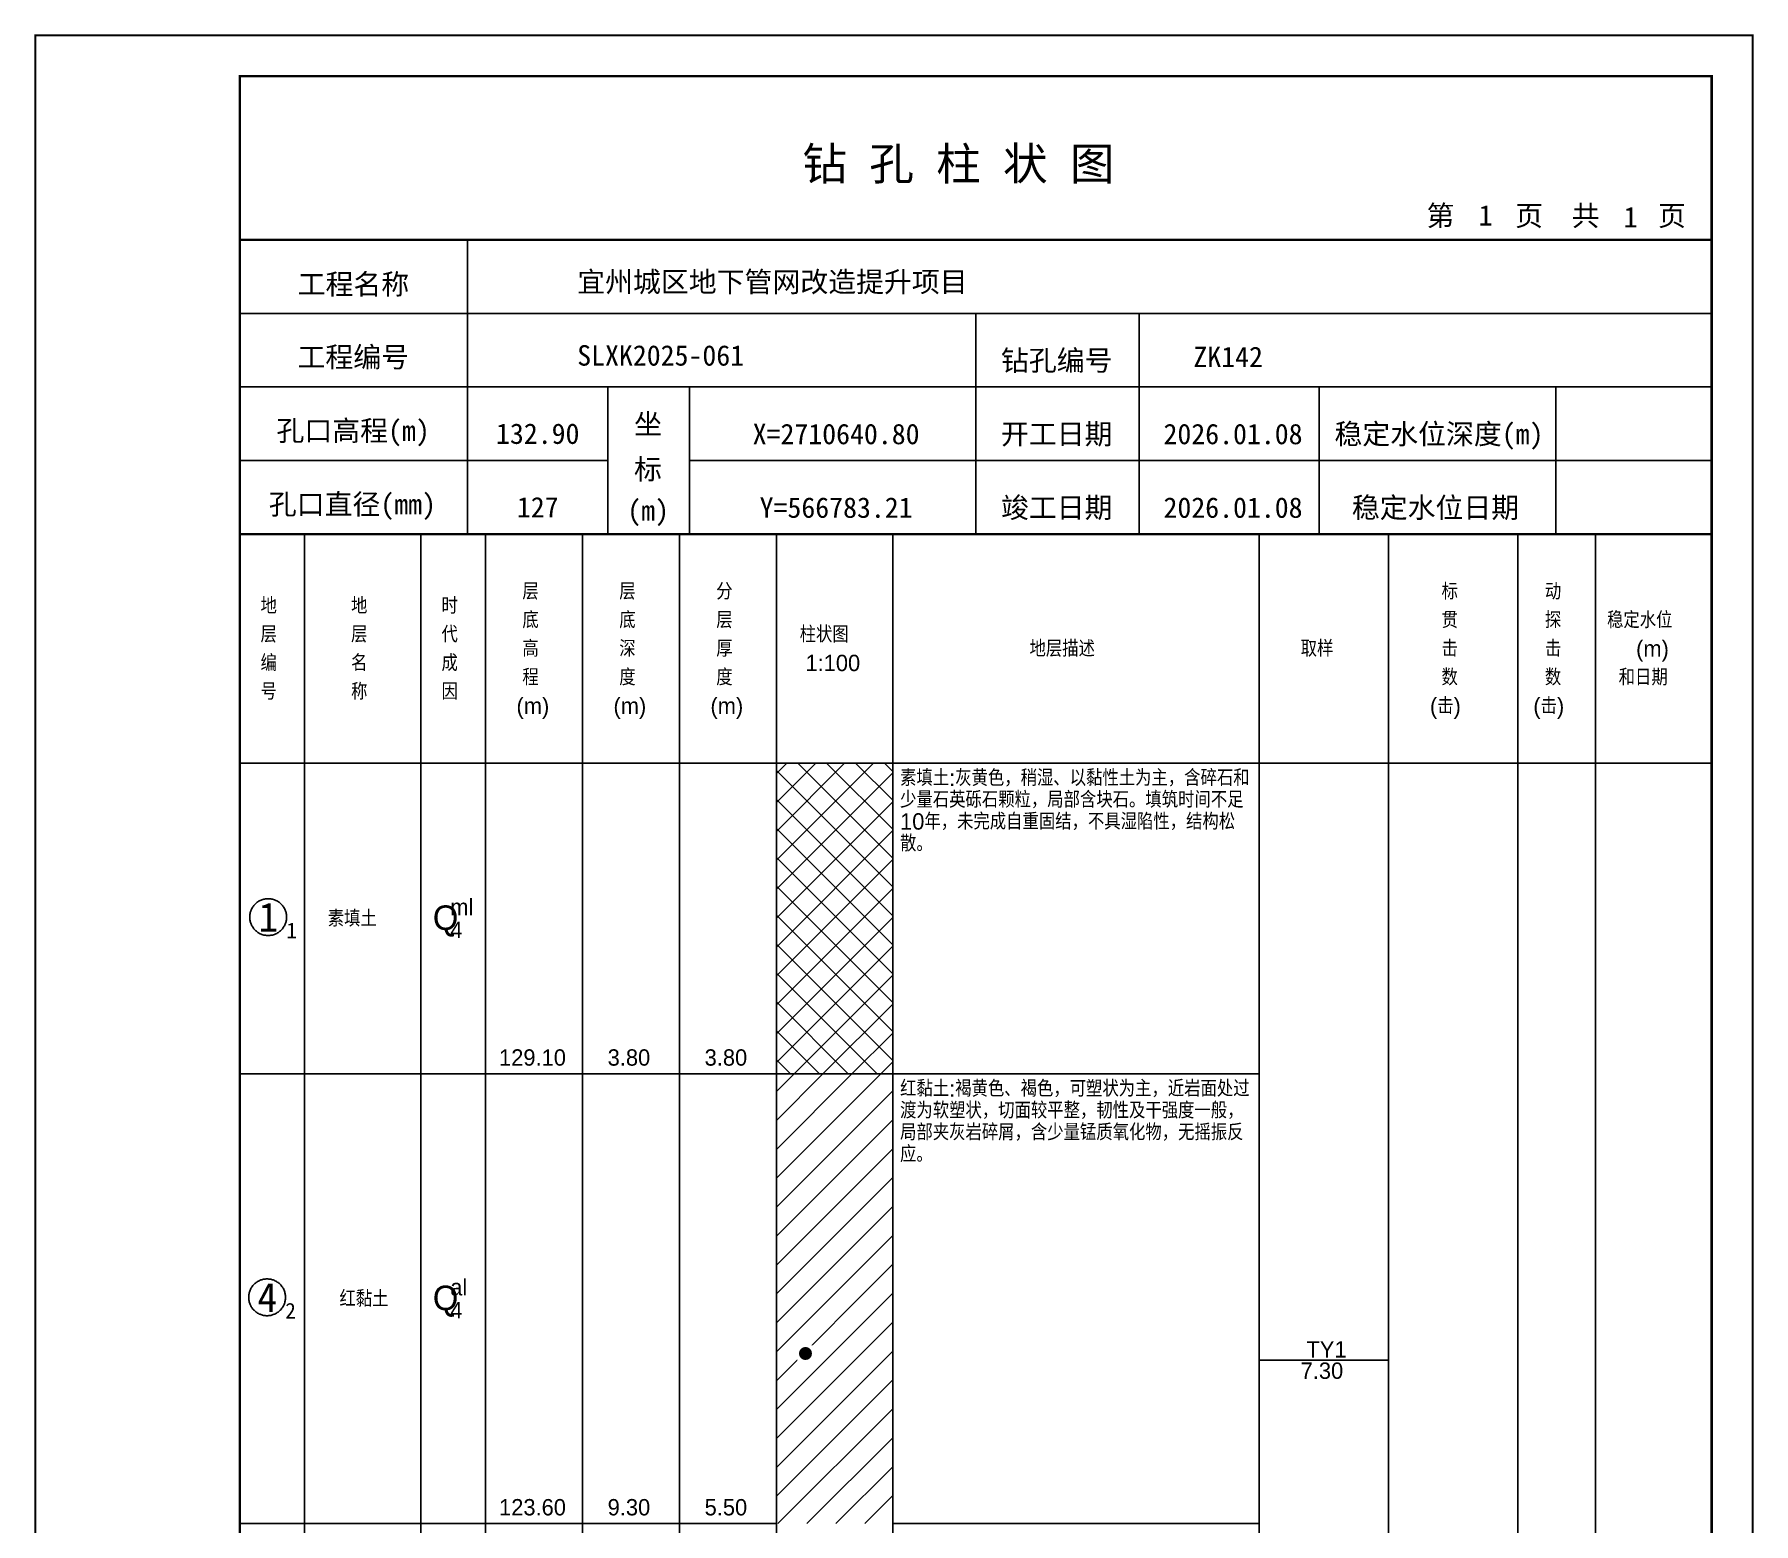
# Model space of a CAD drawing. Header units: millimetres. Extents: x 12489 to 89920, y 4630 to 4927.
# Drawn here: x 65949.3 to 66159.6, y 4744.7 to 4926.8 of the extents above; entities that cross this region are included whole.
import ezdxf
from ezdxf.enums import TextEntityAlignment as Align

# ---------------------------------------------------------------- set-up
doc = ezdxf.new("R2010")
doc.units = ezdxf.units.MM
doc.layers.add('GICAD_QUYANG', color=7, linetype='Continuous')
doc.layers.add('ZZT_TC', color=7, linetype='Continuous')
doc.styles.add('成果图图块', font='', dxfattribs={"height": 2.5})
doc.styles.add('成果图模板', font='')
doc.styles.add('成果图模板标题', font='simhei.ttf')
doc.styles.add('成果图表体', font='Comfont.shx', dxfattribs={"height": 2, "bigfont": 'Hztxt12a.shx'})
doc.styles.get('成果图图块').set_extended_font_data('FangSong_GB2312')
doc.styles.get('成果图模板').set_extended_font_data('FangSong_GB2312')

# ---------------------------------------------------------------- blocks, each defined once
blk = doc.blocks.new('DCBH-1-1-1506', base_point=(0.3, -0.11))
at = {"layer": 'ZZT_TC', "color": 7}
blk.add_polyline3d([(-0.19, 2.31, 0), (-0.3, 2.31, 0), (-0.41, 2.3, 0), (-0.52, 2.29, 0), (-0.63, 2.27, 0), (-0.73, 2.24, 0), (-0.84, 2.21, 0), (-0.95, 2.18, 0), (-1.05, 2.14, 0), (-1.15, 2.09, 0), (-1.25, 2.04, 0), (-1.35, 1.99, 0), (-1.44, 1.93, 0), (-1.53, 1.87, 0), (-1.62, 1.8, 0), (-1.7, 1.73, 0), (-1.78, 1.65, 0), (-1.86, 1.57, 0), (-1.93, 1.49, 0), (-2, 1.4, 0), (-2.06, 1.31, 0), (-2.12, 1.22, 0), (-2.17, 1.12, 0), (-2.22, 1.02, 0), (-2.27, 0.92, 0), (-2.31, 0.82, 0), (-2.34, 0.71, 0), (-2.37, 0.61, 0), (-2.4, 0.5, 0), (-2.41, 0.39, 0), (-2.43, 0.28, 0), (-2.44, 0.17, 0), (-2.44, 0.06, 0), (-2.44, -0.05, 0), (-2.43, -0.16, 0), (-2.41, -0.27, 0), (-2.4, -0.38, 0), (-2.37, -0.49, 0), (-2.34, -0.6, 0), (-2.31, -0.7, 0), (-2.27, -0.8, 0), (-2.22, -0.9, 0), (-2.17, -1, 0), (-2.12, -1.1, 0), (-2.06, -1.19, 0), (-2, -1.28, 0), (-1.93, -1.37, 0), (-1.86, -1.45, 0), (-1.78, -1.53, 0), (-1.7, -1.61, 0), (-1.62, -1.68, 0), (-1.53, -1.75, 0), (-1.44, -1.81, 0), (-1.35, -1.87, 0), (-1.25, -1.93, 0), (-1.15, -1.98, 0), (-1.05, -2.02, 0), (-0.95, -2.06, 0), (-0.84, -2.1, 0), (-0.73, -2.13, 0), (-0.63, -2.15, 0), (-0.52, -2.17, 0), (-0.41, -2.18, 0), (-0.3, -2.19, 0), (-0.19, -2.19, 0), (-0.08, -2.19, 0), (0.03, -2.18, 0), (0.14, -2.17, 0), (0.25, -2.15, 0), (0.36, -2.13, 0), (0.47, -2.1, 0), (0.57, -2.06, 0), (0.67, -2.02, 0), (0.77, -1.98, 0), (0.87, -1.93, 0), (0.97, -1.87, 0), (1.06, -1.81, 0), (1.15, -1.75, 0), (1.24, -1.68, 0), (1.32, -1.61, 0), (1.4, -1.53, 0), (1.48, -1.45, 0), (1.55, -1.37, 0), (1.62, -1.28, 0), (1.68, -1.19, 0), (1.74, -1.1, 0), (1.8, -1, 0), (1.85, -0.9, 0), (1.89, -0.8, 0), (1.93, -0.7, 0), (1.97, -0.6, 0), (2, -0.49, 0), (2.02, -0.38, 0), (2.04, -0.27, 0), (2.05, -0.16, 0), (2.06, -0.05, 0), (2.06, 0.06, 0), (2.06, 0.17, 0), (2.05, 0.28, 0), (2.04, 0.39, 0), (2.02, 0.5, 0), (2, 0.61, 0), (1.97, 0.71, 0), (1.93, 0.82, 0), (1.89, 0.92, 0), (1.85, 1.02, 0), (1.8, 1.12, 0), (1.74, 1.22, 0), (1.68, 1.31, 0), (1.62, 1.4, 0), (1.55, 1.49, 0), (1.48, 1.57, 0), (1.4, 1.65, 0), (1.32, 1.73, 0), (1.24, 1.8, 0), (1.15, 1.87, 0), (1.06, 1.93, 0), (0.97, 1.99, 0), (0.87, 2.04, 0), (0.77, 2.09, 0), (0.67, 2.14, 0), (0.57, 2.18, 0), (0.47, 2.21, 0), (0.36, 2.24, 0), (0.25, 2.27, 0), (0.14, 2.29, 0), (0.03, 2.3, 0), (-0.08, 2.31, 0), (-0.19, 2.31, 0)], dxfattribs=at)
at = {"style": '成果图图块'}
blk.add_text('1', height=3.57, dxfattribs=at).set_placement((-0.16, -1.74), align=Align.CENTER)
blk.add_text('1', height=1.91, dxfattribs=at).set_placement((2.03, -2.53))
blk = doc.blocks.new('DCBH-1-1-1507', base_point=(0.43, -0.11))
at = {"layer": 'ZZT_TC', "color": 7}
blk.add_polyline3d([(-0.19, 2.31, 0), (-0.3, 2.31, 0), (-0.41, 2.3, 0), (-0.52, 2.29, 0), (-0.63, 2.27, 0), (-0.73, 2.24, 0), (-0.84, 2.21, 0), (-0.95, 2.18, 0), (-1.05, 2.14, 0), (-1.15, 2.09, 0), (-1.25, 2.04, 0), (-1.35, 1.99, 0), (-1.44, 1.93, 0), (-1.53, 1.87, 0), (-1.62, 1.8, 0), (-1.7, 1.73, 0), (-1.78, 1.65, 0), (-1.86, 1.57, 0), (-1.93, 1.49, 0), (-2, 1.4, 0), (-2.06, 1.31, 0), (-2.12, 1.22, 0), (-2.17, 1.12, 0), (-2.22, 1.02, 0), (-2.27, 0.92, 0), (-2.31, 0.82, 0), (-2.34, 0.71, 0), (-2.37, 0.61, 0), (-2.4, 0.5, 0), (-2.41, 0.39, 0), (-2.43, 0.28, 0), (-2.44, 0.17, 0), (-2.44, 0.06, 0), (-2.44, -0.05, 0), (-2.43, -0.16, 0), (-2.41, -0.27, 0), (-2.4, -0.38, 0), (-2.37, -0.49, 0), (-2.34, -0.6, 0), (-2.31, -0.7, 0), (-2.27, -0.8, 0), (-2.22, -0.9, 0), (-2.17, -1, 0), (-2.12, -1.1, 0), (-2.06, -1.19, 0), (-2, -1.28, 0), (-1.93, -1.37, 0), (-1.86, -1.45, 0), (-1.78, -1.53, 0), (-1.7, -1.61, 0), (-1.62, -1.68, 0), (-1.53, -1.75, 0), (-1.44, -1.81, 0), (-1.35, -1.87, 0), (-1.25, -1.93, 0), (-1.15, -1.98, 0), (-1.05, -2.02, 0), (-0.95, -2.06, 0), (-0.84, -2.1, 0), (-0.73, -2.13, 0), (-0.63, -2.15, 0), (-0.52, -2.17, 0), (-0.41, -2.18, 0), (-0.3, -2.19, 0), (-0.19, -2.19, 0), (-0.08, -2.19, 0), (0.03, -2.18, 0), (0.14, -2.17, 0), (0.25, -2.15, 0), (0.36, -2.13, 0), (0.47, -2.1, 0), (0.57, -2.06, 0), (0.67, -2.02, 0), (0.77, -1.98, 0), (0.87, -1.93, 0), (0.97, -1.87, 0), (1.06, -1.81, 0), (1.15, -1.75, 0), (1.24, -1.68, 0), (1.32, -1.61, 0), (1.4, -1.53, 0), (1.48, -1.45, 0), (1.55, -1.37, 0), (1.62, -1.28, 0), (1.68, -1.19, 0), (1.74, -1.1, 0), (1.8, -1, 0), (1.85, -0.9, 0), (1.89, -0.8, 0), (1.93, -0.7, 0), (1.97, -0.6, 0), (2, -0.49, 0), (2.02, -0.38, 0), (2.04, -0.27, 0), (2.05, -0.16, 0), (2.06, -0.05, 0), (2.06, 0.06, 0), (2.06, 0.17, 0), (2.05, 0.28, 0), (2.04, 0.39, 0), (2.02, 0.5, 0), (2, 0.61, 0), (1.97, 0.71, 0), (1.93, 0.82, 0), (1.89, 0.92, 0), (1.85, 1.02, 0), (1.8, 1.12, 0), (1.74, 1.22, 0), (1.68, 1.31, 0), (1.62, 1.4, 0), (1.55, 1.49, 0), (1.48, 1.57, 0), (1.4, 1.65, 0), (1.32, 1.73, 0), (1.24, 1.8, 0), (1.15, 1.87, 0), (1.06, 1.93, 0), (0.97, 1.99, 0), (0.87, 2.04, 0), (0.77, 2.09, 0), (0.67, 2.14, 0), (0.57, 2.18, 0), (0.47, 2.21, 0), (0.36, 2.24, 0), (0.25, 2.27, 0), (0.14, 2.29, 0), (0.03, 2.3, 0), (-0.08, 2.31, 0), (-0.19, 2.31, 0)], dxfattribs=at)
at = {"style": '成果图图块'}
blk.add_text('4', height=3.57, dxfattribs=at).set_placement((-0.16, -1.74), align=Align.CENTER)
blk.add_text('2', height=1.91, dxfattribs=at).set_placement((2.03, -2.53))
blk = doc.blocks.new('gkqy1.dwg', base_point=(0.8, 0))
blk.add_wipeout([(-0.2, -0.2), (1.8, -0.2), (1.8, 1.8), (-0.2, 1.8)])
at = {"layer": 'GICAD_QUYANG'}
h = blk.add_hatch(color=7, dxfattribs=at)
edge = h.paths.add_edge_path()
edge.add_arc((0.8, 0.8), 0.8, 0, 360)
blk = doc.blocks.new('钻孔柱状图路桥昇龙制图梁世成校核莫家里.dwg244', base_point=(25, 236))
for p, q in [((52.82, 236), (52.82, 272)), ((25, 263), (205, 263)), ((115, 236), (115, 263)), ((135, 236), (135, 263)), ((25, 254), (205, 254)), ((70, 236), (70, 254)), ((80, 236), (80, 254)), ((157, 236), (157, 254)), ((185.95, 236), (185.95, 254)), ((25, 245), (70, 245)), ((80, 245), (205, 245))]:
    blk.add_line(p, q)
for points, const_width in [([(0, 0), (210, 0), (210, 297), (0, 297)], 0.25), ([(25, 5), (205, 5), (205, 292), (25, 292)], 0.3)]:
    blk.add_lwpolyline(points, close=True, dxfattribs=dict(const_width=const_width))
at = {"const_width": 0.3}
for points in [[(25, 272), (205, 272)], [(25, 236), (205, 236)]]:
    blk.add_lwpolyline(points, dxfattribs=at)
for s, height, style, p in [('钻 孔 柱 状 图', 4, '成果图模板标题', (93.8, 279.31)), ('第', 2.5, '成果图模板', (170.12, 273.7)), ('页', 2.5, '成果图模板', (180.96, 273.7)), ('共', 2.5, '成果图模板', (187.88, 273.7)), ('页', 2.5, '成果图模板', (198.44, 273.7)), ('工程名称', 2.5, '成果图模板', (32.07, 265.32)), ('宜州城区地下管网改造提升项目', 2.5, '成果图模板', (66.26, 265.61)), ('工程编号', 2.5, '成果图模板', (32.05, 256.41)), ('SLXK2025-061', 2.5, '成果图模板', (66.26, 256.61)), ('钻孔编号', 2.5, '成果图模板', (118.08, 256)), ('ZK142', 2.5, '成果图模板', (141.61, 256.43)), ('孔口高程(m)', 2.5, '成果图模板', (29.48, 247.41)), ('坐', 2.5, '成果图模板', (73.21, 248.24)), ('开工日期', 2.5, '成果图模板', (118.08, 247)), ('稳定水位深度(m)', 2.5, '成果图模板', (158.86, 247)), ('标', 2.5, '成果图模板', (73.21, 242.7)), ('孔口直径(mm)', 2.5, '成果图模板', (28.54, 238.41)), ('(m) ', 2.5, '成果图模板', (72.38, 237.65)), ('竣工日期', 2.5, '成果图模板', (118.08, 238)), ('稳定水位日期', 2.5, '成果图模板', (160.99, 238))]:
    blk.add_text(s, height=height, dxfattribs=dict(style=style)).set_placement(p)
at = {"style": '成果图模板'}
for s, p in [('1', (177.35, 273.74)), ('1', (195.08, 273.53)), ('132.90', (61.43, 247.04)), ('X=2710640.80', (97.92, 247)), ('2026.01.08', (146.46, 247)), ('127', (61.43, 238.04)), ('Y=566783.21', (97.92, 238)), ('2026.01.08', (146.46, 238))]:
    blk.add_text(s, height=2.5, dxfattribs=at).set_placement(p, align=Align.CENTER)

msp = doc.modelspace()

# ---------------------------------------------------------------- hatches: boundary and pattern name
at = {"linetype": 'Continuous'}
h = msp.add_hatch(dxfattribs=at)
h.set_pattern_fill('GKSTT', scale=0.5, style=0, pattern_type=2)
h.set_pattern_definition([(45, (0, 0), (-1.76776695, 1.76776695), []), (135, (0, 0), (-1.76776695, -1.76776695), [])])
h.paths.add_polyline_path([(66040.06, 4799.71), (66054.29, 4799.71), (66054.29, 4837.71), (66040.06, 4837.71)])
h = msp.add_hatch(dxfattribs=at)
h.set_pattern_fill('GKNXT', scale=0.5, style=0, pattern_type=2)
h.set_pattern_definition([(45, (0, 0), (-1.76776695, 1.76776695), [])])
h.paths.add_polyline_path([(66040.06, 4744.71), (66054.29, 4744.71), (66054.29, 4799.71), (66040.06, 4799.71)])

# ---------------------------------------------------------------- linework, layer by layer
at = {"color": 0}
for p, q in [((65974.45, 4837.71), (65982.35, 4837.71)), ((65974.45, 4799.71), (65974.45, 4837.71)), ((65982.35, 4799.71), (65982.35, 4837.71)), ((65974.45, 4799.71), (65982.35, 4799.71)), ((65974.45, 4799.71), (65982.35, 4799.71)), ((65974.45, 4744.71), (65974.45, 4799.71)), ((65982.35, 4744.71), (65982.35, 4799.71)), ((65974.45, 4744.71), (65982.35, 4744.71))]:
    msp.add_line(p, q, dxfattribs=at)
for points in [[(65974.45, 4865.71), (65982.35, 4865.71)], [(65974.45, 4837.71), (65974.45, 4865.71)], [(65982.35, 4837.71), (65982.35, 4865.71)], [(65982.35, 4865.71), (65996.58, 4865.71)], [(65982.35, 4837.71), (65982.35, 4865.71)], [(65996.58, 4837.71), (65996.58, 4865.71)], [(65996.58, 4865.71), (66004.49, 4865.71)], [(65996.58, 4837.71), (65996.58, 4865.71)], [(66004.49, 4837.71), (66004.49, 4865.71)], [(66004.49, 4865.71), (66016.35, 4865.71)], [(66004.49, 4837.71), (66004.49, 4865.71)], [(66016.35, 4837.71), (66016.35, 4865.71)], [(66016.35, 4865.71), (66028.2, 4865.71)], [(66016.35, 4837.71), (66016.35, 4865.71)], [(66028.2, 4837.71), (66028.2, 4865.71)], [(66028.2, 4865.71), (66040.06, 4865.71)], [(66028.2, 4837.71), (66028.2, 4865.71)], [(66040.06, 4837.71), (66040.06, 4865.71)], [(66040.06, 4865.71), (66054.29, 4865.71)], [(66040.06, 4837.71), (66040.06, 4865.71)], [(66054.29, 4837.71), (66054.29, 4865.71)], [(66054.29, 4865.71), (66099.11, 4865.71)], [(66054.29, 4837.71), (66054.29, 4865.71)], [(66099.11, 4837.71), (66099.11, 4865.71)], [(66099.11, 4865.71), (66114.92, 4865.71)], [(66099.11, 4837.71), (66099.11, 4865.71)], [(66114.92, 4837.71), (66114.92, 4865.71)], [(66114.92, 4865.71), (66130.73, 4865.71)], [(66114.92, 4837.71), (66114.92, 4865.71)], [(66130.73, 4837.71), (66130.73, 4865.71)], [(66130.73, 4865.71), (66140.22, 4865.71)], [(66130.73, 4837.71), (66130.73, 4865.71)], [(66140.22, 4837.71), (66140.22, 4865.71)], [(66140.22, 4865.71), (66154.45, 4865.71)], [(66140.22, 4837.71), (66140.22, 4865.71)], [(66154.45, 4837.71), (66154.45, 4865.71)], [(65974.45, 4837.71), (65982.35, 4837.71)], [(65974.45, 4643.71), (65974.45, 4837.71)], [(65974.45, 4837.71), (65982.35, 4837.71)], [(65982.35, 4643.71), (65982.35, 4837.71)], [(65982.35, 4837.71), (65996.58, 4837.71)], [(65982.35, 4643.71), (65982.35, 4837.71)], [(65982.35, 4837.71), (65996.58, 4837.71)], [(65982.35, 4837.71), (65996.58, 4837.71)], [(65982.35, 4799.71), (65982.35, 4837.71)], [(65996.58, 4643.71), (65996.58, 4837.71)], [(65996.58, 4799.71), (65996.58, 4837.71)], [(65996.58, 4837.71), (66004.49, 4837.71)], [(65996.58, 4643.71), (65996.58, 4837.71)], [(65996.58, 4837.71), (66004.49, 4837.71)], [(65996.58, 4837.71), (66004.49, 4837.71)], [(65996.58, 4799.71), (65996.58, 4837.71)], [(66004.49, 4643.71), (66004.49, 4837.71)], [(66004.49, 4799.71), (66004.49, 4837.71)], [(66004.49, 4837.71), (66016.35, 4837.71)], [(66004.49, 4643.71), (66004.49, 4837.71)], [(66004.49, 4837.71), (66016.35, 4837.71)], [(66004.49, 4837.71), (66016.35, 4837.71)], [(66004.49, 4799.71), (66004.49, 4837.71)], [(66016.35, 4643.71), (66016.35, 4837.71)], [(66016.35, 4799.71), (66016.35, 4837.71)], [(66016.35, 4837.71), (66028.2, 4837.71)], [(66016.35, 4643.71), (66016.35, 4837.71)], [(66016.35, 4837.71), (66028.2, 4837.71)], [(66016.35, 4837.71), (66028.2, 4837.71)], [(66016.35, 4799.71), (66016.35, 4837.71)], [(66028.2, 4643.71), (66028.2, 4837.71)], [(66028.2, 4799.71), (66028.2, 4837.71)], [(66028.2, 4837.71), (66040.06, 4837.71)], [(66028.2, 4643.71), (66028.2, 4837.71)], [(66028.2, 4837.71), (66040.06, 4837.71)], [(66028.2, 4837.71), (66040.06, 4837.71)], [(66028.2, 4799.71), (66028.2, 4837.71)], [(66040.06, 4643.71), (66040.06, 4837.71)], [(66040.06, 4799.71), (66040.06, 4837.71)], [(66040.06, 4837.71), (66054.29, 4837.71)], [(66040.06, 4643.71), (66040.06, 4837.71)], [(66040.06, 4837.71), (66054.29, 4837.71)], [(66054.29, 4643.71), (66054.29, 4837.71)], [(66054.29, 4837.71), (66099.11, 4837.71)], [(66054.29, 4643.71), (66054.29, 4837.71)], [(66054.29, 4837.71), (66099.11, 4837.71)], [(66054.29, 4837.71), (66099.11, 4837.71)], [(66054.29, 4799.71), (66054.29, 4837.71)], [(66099.11, 4643.71), (66099.11, 4837.71)], [(66099.11, 4799.71), (66099.11, 4837.71)], [(66099.11, 4837.71), (66114.92, 4837.71)], [(66099.11, 4643.71), (66099.11, 4837.71)], [(66099.11, 4837.71), (66114.92, 4837.71)], [(66114.92, 4643.71), (66114.92, 4837.71)], [(66114.92, 4837.71), (66130.73, 4837.71)], [(66114.92, 4643.71), (66114.92, 4837.71)], [(66114.92, 4837.71), (66130.73, 4837.71)], [(66130.73, 4643.71), (66130.73, 4837.71)], [(66130.73, 4837.71), (66140.22, 4837.71)], [(66130.73, 4643.71), (66130.73, 4837.71)], [(66130.73, 4837.71), (66140.22, 4837.71)], [(66140.22, 4643.71), (66140.22, 4837.71)], [(66140.22, 4837.71), (66154.45, 4837.71)], [(66140.22, 4643.71), (66140.22, 4837.71)], [(66140.22, 4837.71), (66154.45, 4837.71)], [(66154.45, 4643.71), (66154.45, 4837.71)], [(65982.35, 4799.71), (65996.58, 4799.71)], [(65982.35, 4799.71), (65996.58, 4799.71)], [(65982.35, 4744.71), (65982.35, 4799.71)], [(65996.58, 4744.71), (65996.58, 4799.71)], [(65996.58, 4799.71), (66004.49, 4799.71)], [(65996.58, 4799.71), (66004.49, 4799.71)], [(65996.58, 4744.71), (65996.58, 4799.71)], [(66004.49, 4744.71), (66004.49, 4799.71)], [(66004.49, 4799.71), (66016.35, 4799.71)], [(66004.49, 4799.71), (66016.35, 4799.71)], [(66004.49, 4744.71), (66004.49, 4799.71)], [(66016.35, 4744.71), (66016.35, 4799.71)], [(66016.35, 4799.71), (66028.2, 4799.71)], [(66016.35, 4799.71), (66028.2, 4799.71)], [(66016.35, 4744.71), (66016.35, 4799.71)], [(66028.2, 4744.71), (66028.2, 4799.71)], [(66028.2, 4799.71), (66040.06, 4799.71)], [(66028.2, 4799.71), (66040.06, 4799.71)], [(66028.2, 4744.71), (66028.2, 4799.71)], [(66040.06, 4744.71), (66040.06, 4799.71)], [(66054.29, 4799.71), (66099.11, 4799.71)], [(66054.29, 4799.71), (66099.11, 4799.71)], [(66054.29, 4744.71), (66054.29, 4799.71)], [(66099.11, 4744.71), (66099.11, 4799.71)], [(66099.11, 4764.71), (66114.92, 4764.71)], [(65982.35, 4744.71), (65996.58, 4744.71)], [(65996.58, 4744.71), (66004.49, 4744.71)], [(66004.49, 4744.71), (66016.35, 4744.71)], [(66016.35, 4744.71), (66028.2, 4744.71)], [(66028.2, 4744.71), (66040.06, 4744.71)], [(66054.29, 4744.71), (66099.11, 4744.71)]]:
    msp.add_lwpolyline(points, dxfattribs=at)
at = {"color": 7, "flags": 128}
msp.add_lwpolyline([(66040.06, 4799.71), (66054.29, 4799.71)], dxfattribs=at)

# ---------------------------------------------------------------- block references
for name, p in [('DCBH-1-1-1506', (65978.4, 4818.71)), ('DCBH-1-1-1507', (65978.4, 4772.21))]:
    msp.add_blockref(name, p)

# ---------------------------------------------------------------- texts
at = {"color": 0, "style": '成果图表体'}
for s, height, p in [('层', 2, (66009, 4857.71)), ('层', 2, (66020.85, 4857.71)), ('分', 2, (66032.71, 4857.71)), ('标', 2, (66121.41, 4857.71)), ('动', 2, (66134.05, 4857.71)), ('地', 2, (65976.98, 4855.96)), ('地', 2, (65988.05, 4855.96)), ('时', 2, (65999.11, 4855.96)), ('底', 2, (66009, 4854.21)), ('底', 2, (66020.85, 4854.21)), ('层', 2, (66032.71, 4854.21)), ('贯', 2, (66121.41, 4854.21)), ('探', 2, (66134.05, 4854.21)), ('稳定水位', 2, (66141.65, 4854.21)), ('层', 2, (65976.98, 4852.46)), ('层', 2, (65988.05, 4852.46)), ('代', 2, (65999.11, 4852.46)), ('高', 2, (66009, 4850.71)), ('深', 2, (66020.85, 4850.71)), ('厚', 2, (66032.71, 4850.71)), ('柱状图', 2, (66042.91, 4852.46)), ('地层描述', 2, (66071.02, 4850.71)), ('取样', 2, (66104.18, 4850.71)), ('击', 2, (66121.41, 4850.71)), ('击', 2, (66134.05, 4850.71)), ('(m)', 2, (66145.2, 4850.71)), ('编', 2, (65976.98, 4848.96)), ('名', 2, (65988.05, 4848.96)), ('成', 2, (65999.11, 4848.96)), ('1:100', 2, (66043.62, 4848.96)), ('程', 2, (66009, 4847.21)), ('度', 2, (66020.85, 4847.21)), ('度', 2, (66032.71, 4847.21)), ('数', 2, (66121.41, 4847.21)), ('数', 2, (66134.05, 4847.21)), ('和日期', 2, (66143.07, 4847.21)), ('号', 2, (65976.98, 4845.46)), ('称', 2, (65988.05, 4845.46)), ('因', 2, (65999.11, 4845.46)), ('(m)', 2, (66008.28, 4843.71)), ('(m)', 2, (66020.14, 4843.71)), ('(m)', 2, (66032, 4843.71)), ('(击)', 2, (66119.99, 4843.71)), ('(击)', 2, (66132.63, 4843.71)), ('ml', 2, (66000.18, 4819.11)), ('素填土', 2, (65985.2, 4817.71)), ('Q', 3, (65998.05, 4817.31)), ('4', 2, (66000.18, 4816.31)), ('129.10', 2, (66006.15, 4800.71)), ('3.80', 2, (66019.43, 4800.71)), ('3.80', 2, (66031.29, 4800.71)), ('红黏土', 2, (65986.63, 4771.21)), ('Q', 3, (65998.05, 4770.81)), ('al', 2, (66000.18, 4772.61)), ('4', 2, (66000.18, 4769.81)), ('TY1', 2, (66104.89, 4765.01)), ('7.30', 2, (66104.18, 4762.41)), ('123.60', 2, (66006.15, 4745.71)), ('9.30', 2, (66019.43, 4745.71)), ('5.50', 2, (66031.29, 4745.71))]:
    msp.add_text(s, height=height, dxfattribs=at).set_placement(p)
at = {"color": 0, "char_height": 2, "width": 43.0292, "attachment_point": 1, "line_spacing_factor": 0.8, "style": '成果图表体'}
for s, insert in [('素填土:灰黄色，稍湿、以黏性土为主，含碎石和少量石英砾石颗粒，局部含块石。填筑时间不足10年，未完成自重固结，不具湿陷性，结构松散。', (66055.19, 4836.91)), ('红黏土:褐黄色、褐色，可塑状为主，近岩面处过渡为软塑状，切面较平整，韧性及干强度一般，局部夹灰岩碎屑，含少量锰质氧化物，无摇振反应。', (66055.19, 4798.91))]:
    msp.add_mtext(s, dxfattribs=dict(at, insert=insert))

# ---------------------------------------------------------------- next in the draw order: block references
msp.add_blockref('gkqy1.dwg', (66043.62, 4764.71))

# ---------------------------------------------------------------- next in the draw order: block references
msp.add_blockref('钻孔柱状图路桥昇龙制图梁世成校核莫家里.dwg244', (65974.45, 4865.71))

doc.saveas('drawing.dxf')
